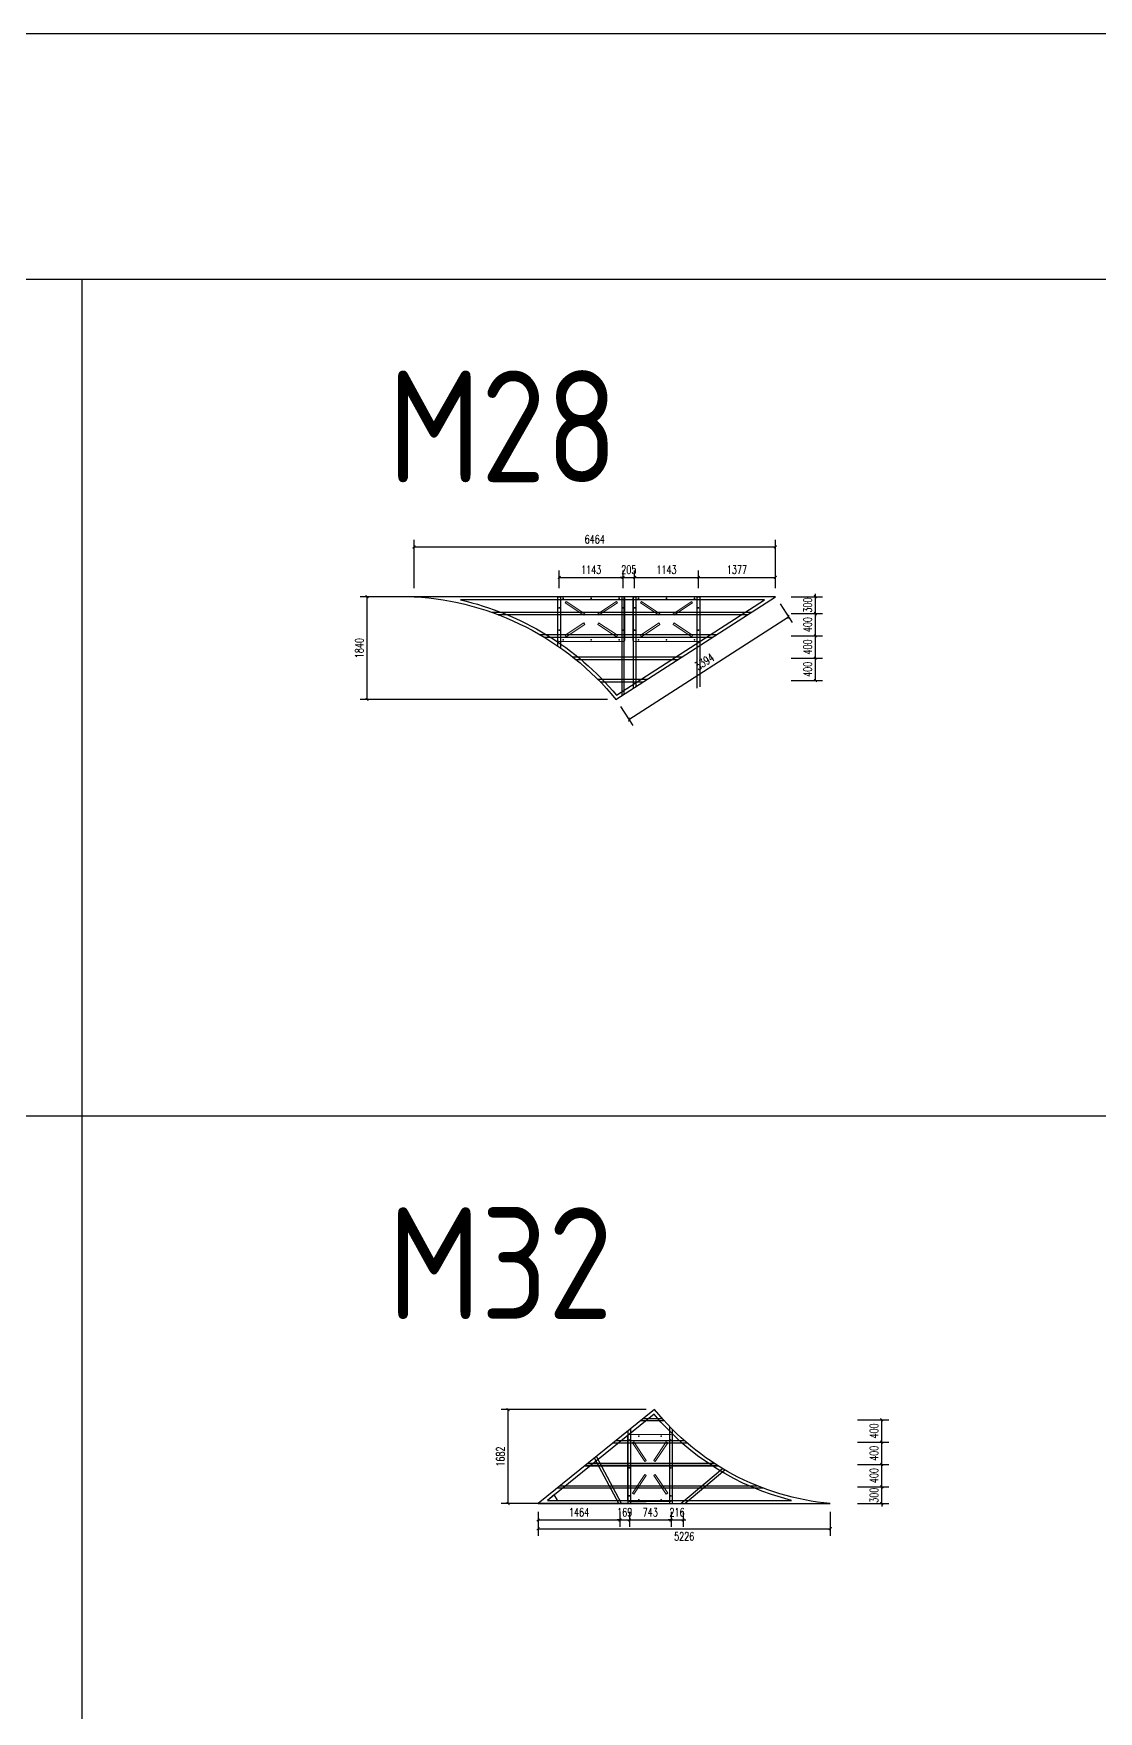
# Model space of a CAD drawing. Extents: x 1254079 to 1500931, y -102737 to 142253.
# Drawn here: x 1391036 to 1410082, y -67891 to -37869 of the extents above; entities that cross this region are included whole.
import ezdxf

# ---------------------------------------------------------------- set-up
doc = ezdxf.new("R2010")
doc.units = 0
doc.header["$LTSCALE"] = 1000
doc.header["$MEASUREMENT"] = 0
for name, color, linetype in [('DOTE', 1, 'Continuous'), ('PUB_DIM', 3, 'Continuous'), ('PUB_TEXT', 7, 'Continuous'), ('W-float bowl浮筒', 253, 'Continuous'), ('W-FLOAT_BOWL浮筒', 253, 'Continuous'), ('W-STEEL_FRAME钢架', 3, 'Continuous'), ('W-STEEL_KEEL钢龙骨', 5, 'Continuous'), ('钢架', 90, 'Continuous')]:
    doc.layers.add(name, color=color, linetype=linetype)
doc.styles.add('_TCH_DIM_T3', font='SIMPLEX', dxfattribs={"width": 0.705882, "bigfont": 'GBCBIG'})
doc.styles.get("Standard").update_dxf_attribs({"font": 'gbenor.shx', "bigfont": 'gbcbig.shx'})
doc.dimstyles.new('_TCH_ARCH&&50', dxfattribs={"dimtxt": 148.75, "dimasz": 50, "dimexe": 125, "dimexo": 150, "dimgap": 63.125, "dimtad": 1, "dimdec": 0, "dimzin": 0, "dimdsep": 46, "dimtxsty": '_TCH_DIM_T3', "dimblk": 'ARCHTICK', "dimcen": 0.09, "dimclrt": 7, "dimazin": 2, "dimtfac": 1, "dimtdec": 0, "dimtix": 1, "dimtmove": 2, "dimatfit": 3, "dimfxl": 0, "dimtolj": 1, "dimtzin": 0, "dimarcsym": 0})

# ---------------------------------------------------------------- blocks, each defined once
blk = doc.blocks.new('_ArchTick')
at = {"color": 0, "linetype": 'ByBlock', "const_width": 0.4}
blk.add_lwpolyline([(-0.5, -0.5), (0.5, 0.5)], dxfattribs=at)
blk = doc.blocks.new('*D436')
at = {"layer": 'Defpoints', "color": 0, "transparency": 16777216}
for p in [(1400061, -64172), (1401525, -64172), (1401525, -64465)]:
    blk.add_point(p, dxfattribs=at)
at = {"layer": 'PUB_DIM', "color": 0, "lineweight": -2, "transparency": 16777216}
for p, q in [((1400061, -64322), (1400061, -64590)), ((1400061, -64465), (1401525, -64465)), ((1401525, -64322), (1401525, -64590))]:
    blk.add_line(p, q, dxfattribs=at)
at = {"layer": 'PUB_DIM', "color": 0, "lineweight": -2, "transparency": 16777216, "xscale": 50, "yscale": 50, "zscale": 50, "rotation": 180}
blk.add_blockref('_ArchTick', (1400061, -64465), dxfattribs=at)
at = {"layer": 'PUB_DIM', "color": 0, "lineweight": -2, "transparency": 16777216, "xscale": 50, "yscale": 50, "zscale": 50}
blk.add_blockref('_ArchTick', (1401525, -64465), dxfattribs=at)
at = {"layer": 'PUB_DIM', "color": 7, "transparency": 16777216, "insert": (1400793, -64327), "char_height": 148.8, "attachment_point": 5, "style": '_TCH_DIM_T3'}
blk.add_mtext('\\A1;1464', dxfattribs=at)
blk = doc.blocks.new('*D437')
at = {"layer": 'Defpoints', "color": 0, "transparency": 16777216}
for p in [(1401525, -64172), (1401694, -64172), (1401694, -64465)]:
    blk.add_point(p, dxfattribs=at)
at = {"layer": 'PUB_DIM', "color": 0, "lineweight": -2, "transparency": 16777216}
for p, q in [((1401525, -64465), (1401475, -64465)), ((1401525, -64322), (1401525, -64590)), ((1401525, -64465), (1401694, -64465)), ((1401694, -64322), (1401694, -64590)), ((1401694, -64465), (1401744, -64465))]:
    blk.add_line(p, q, dxfattribs=at)
at = {"layer": 'PUB_DIM', "color": 0, "lineweight": -2, "transparency": 16777216, "xscale": 50, "yscale": 50, "zscale": 50}
blk.add_blockref('_ArchTick', (1401525, -64465), dxfattribs=at)
at = {"layer": 'PUB_DIM', "color": 0, "lineweight": -2, "transparency": 16777216, "xscale": 50, "yscale": 50, "zscale": 50, "rotation": 180}
blk.add_blockref('_ArchTick', (1401694, -64465), dxfattribs=at)
at = {"layer": 'PUB_DIM', "color": 7, "transparency": 16777216, "insert": (1401610, -64327), "char_height": 148.8, "attachment_point": 5, "style": '_TCH_DIM_T3'}
blk.add_mtext('\\A1;169', dxfattribs=at)
blk = doc.blocks.new('*D438')
at = {"layer": 'Defpoints', "color": 0, "transparency": 16777216}
for p in [(1401694, -64172), (1402438, -64172), (1402438, -64465)]:
    blk.add_point(p, dxfattribs=at)
at = {"layer": 'PUB_DIM', "color": 0, "lineweight": -2, "transparency": 16777216}
for p, q in [((1401694, -64322), (1401694, -64590)), ((1401694, -64465), (1402438, -64465)), ((1402438, -64322), (1402438, -64590))]:
    blk.add_line(p, q, dxfattribs=at)
at = {"layer": 'PUB_DIM', "color": 0, "lineweight": -2, "transparency": 16777216, "xscale": 50, "yscale": 50, "zscale": 50, "rotation": 180}
blk.add_blockref('_ArchTick', (1401694, -64465), dxfattribs=at)
at = {"layer": 'PUB_DIM', "color": 0, "lineweight": -2, "transparency": 16777216, "xscale": 50, "yscale": 50, "zscale": 50}
blk.add_blockref('_ArchTick', (1402438, -64465), dxfattribs=at)
at = {"layer": 'PUB_DIM', "color": 7, "transparency": 16777216, "insert": (1402066, -64327), "char_height": 148.8, "attachment_point": 5, "style": '_TCH_DIM_T3'}
blk.add_mtext('\\A1;743', dxfattribs=at)
blk = doc.blocks.new('*D439')
at = {"layer": 'Defpoints', "color": 0, "transparency": 16777216}
for p in [(1402438, -64172), (1402655, -64172), (1402655, -64465)]:
    blk.add_point(p, dxfattribs=at)
at = {"layer": 'PUB_DIM', "color": 0, "lineweight": -2, "transparency": 16777216}
for p, q in [((1402438, -64465), (1402388, -64465)), ((1402438, -64322), (1402438, -64590)), ((1402438, -64465), (1402655, -64465)), ((1402655, -64322), (1402655, -64590)), ((1402655, -64465), (1402705, -64465))]:
    blk.add_line(p, q, dxfattribs=at)
at = {"layer": 'PUB_DIM', "color": 0, "lineweight": -2, "transparency": 16777216, "xscale": 50, "yscale": 50, "zscale": 50}
blk.add_blockref('_ArchTick', (1402438, -64465), dxfattribs=at)
at = {"layer": 'PUB_DIM', "color": 0, "lineweight": -2, "transparency": 16777216, "xscale": 50, "yscale": 50, "zscale": 50, "rotation": 180}
blk.add_blockref('_ArchTick', (1402655, -64465), dxfattribs=at)
at = {"layer": 'PUB_DIM', "color": 7, "transparency": 16777216, "insert": (1402546, -64327), "char_height": 148.8, "attachment_point": 5, "style": '_TCH_DIM_T3'}
blk.add_mtext('\\A1;216', dxfattribs=at)
blk = doc.blocks.new('*D440')
at = {"layer": 'Defpoints', "color": 0, "transparency": 16777216}
for p in [(1405625, -63872), (1406206, -63872), (1405625, -64172)]:
    blk.add_point(p, dxfattribs=at)
at = {"layer": 'PUB_DIM', "color": 0, "lineweight": -2, "transparency": 16777216}
for p, q in [((1405775, -63872), (1406331, -63872)), ((1406206, -63872), (1406206, -63822)), ((1406206, -64172), (1406206, -63872)), ((1405775, -64172), (1406331, -64172)), ((1406206, -64172), (1406206, -64222))]:
    blk.add_line(p, q, dxfattribs=at)
at = {"layer": 'PUB_DIM', "color": 0, "lineweight": -2, "transparency": 16777216, "xscale": 50, "yscale": 50, "zscale": 50}
for p, rotation in [((1406206, -63872), 269.9992561467271), ((1406206, -64172), 89.9992561467271)]:
    blk.add_blockref('_ArchTick', p, dxfattribs=dict(at, rotation=rotation))
at = {"layer": 'PUB_DIM', "color": 7, "transparency": 16777216, "insert": (1406068, -64022), "char_height": 148.8, "attachment_point": 5, "rotation": 89.9993, "style": '_TCH_DIM_T3'}
blk.add_mtext('\\A1;300', dxfattribs=at)
blk = doc.blocks.new('*D441')
at = {"layer": 'Defpoints', "color": 0, "transparency": 16777216}
for p in [(1405625, -63472), (1406206, -63472), (1405625, -63872)]:
    blk.add_point(p, dxfattribs=at)
at = {"layer": 'PUB_DIM', "color": 0, "lineweight": -2, "transparency": 16777216}
for p, q in [((1405775, -63472), (1406331, -63472)), ((1406206, -63872), (1406206, -63472)), ((1405775, -63872), (1406331, -63872))]:
    blk.add_line(p, q, dxfattribs=at)
at = {"layer": 'PUB_DIM', "color": 0, "lineweight": -2, "transparency": 16777216, "xscale": 50, "yscale": 50, "zscale": 50}
for p, rotation in [((1406206, -63472), 89.99925614672695), ((1406206, -63872), 269.999256146727)]:
    blk.add_blockref('_ArchTick', p, dxfattribs=dict(at, rotation=rotation))
at = {"layer": 'PUB_DIM', "color": 7, "transparency": 16777216, "insert": (1406068, -63672), "char_height": 148.8, "attachment_point": 5, "rotation": 89.9993, "style": '_TCH_DIM_T3'}
blk.add_mtext('\\A1;400', dxfattribs=at)
blk = doc.blocks.new('*D442')
at = {"layer": 'Defpoints', "color": 0, "transparency": 16777216}
for p in [(1405625, -63072), (1406206, -63072), (1405625, -63472)]:
    blk.add_point(p, dxfattribs=at)
at = {"layer": 'PUB_DIM', "color": 0, "lineweight": -2, "transparency": 16777216}
for p, q in [((1405775, -63072), (1406331, -63072)), ((1406206, -63472), (1406206, -63072)), ((1405775, -63472), (1406331, -63472))]:
    blk.add_line(p, q, dxfattribs=at)
at = {"layer": 'PUB_DIM', "color": 0, "lineweight": -2, "transparency": 16777216, "xscale": 50, "yscale": 50, "zscale": 50}
for p, rotation in [((1406206, -63072), 89.99925614673225), ((1406206, -63472), 269.9992561467323)]:
    blk.add_blockref('_ArchTick', p, dxfattribs=dict(at, rotation=rotation))
at = {"layer": 'PUB_DIM', "color": 7, "transparency": 16777216, "insert": (1406068, -63272), "char_height": 148.8, "attachment_point": 5, "rotation": 89.9993, "style": '_TCH_DIM_T3'}
blk.add_mtext('\\A1;400', dxfattribs=at)
blk = doc.blocks.new('*D443')
at = {"layer": 'Defpoints', "color": 0, "transparency": 16777216}
for p in [(1405625, -62672), (1406206, -62672), (1405625, -63072)]:
    blk.add_point(p, dxfattribs=at)
at = {"layer": 'PUB_DIM', "color": 0, "lineweight": -2, "transparency": 16777216}
for p, q in [((1405775, -62672), (1406331, -62672)), ((1406206, -63072), (1406206, -62672)), ((1405775, -63072), (1406331, -63072))]:
    blk.add_line(p, q, dxfattribs=at)
at = {"layer": 'PUB_DIM', "color": 0, "lineweight": -2, "transparency": 16777216, "xscale": 50, "yscale": 50, "zscale": 50}
for p, rotation in [((1406206, -62672), 89.99925614673371), ((1406206, -63072), 269.9992561467337)]:
    blk.add_blockref('_ArchTick', p, dxfattribs=dict(at, rotation=rotation))
at = {"layer": 'PUB_DIM', "color": 7, "transparency": 16777216, "insert": (1406068, -62872), "char_height": 148.8, "attachment_point": 5, "rotation": 89.9993, "style": '_TCH_DIM_T3'}
blk.add_mtext('\\A1;400', dxfattribs=at)
blk = doc.blocks.new('*D444')
at = {"layer": 'Defpoints', "color": 0, "transparency": 16777216}
for p in [(1399524, -62490), (1402145, -62490), (1402145, -64172)]:
    blk.add_point(p, dxfattribs=at)
at = {"layer": 'PUB_DIM', "color": 0, "lineweight": -2, "transparency": 16777216}
for p, q in [((1401995, -62490), (1399399, -62490)), ((1399524, -64172), (1399524, -62490)), ((1401995, -64172), (1399399, -64172))]:
    blk.add_line(p, q, dxfattribs=at)
at = {"layer": 'PUB_DIM', "color": 0, "lineweight": -2, "transparency": 16777216, "xscale": 50, "yscale": 50, "zscale": 50}
for p, rotation in [((1399524, -62490), 90), ((1399524, -64172), 270)]:
    blk.add_blockref('_ArchTick', p, dxfattribs=dict(at, rotation=rotation))
at = {"layer": 'PUB_DIM', "color": 7, "transparency": 16777216, "insert": (1399387, -63331), "char_height": 148.8, "attachment_point": 5, "rotation": 90, "style": '_TCH_DIM_T3'}
blk.add_mtext('\\A1;1682', dxfattribs=at)
blk = doc.blocks.new('*D445')
at = {"layer": 'Defpoints', "color": 0, "transparency": 16777216}
for p in [(1400061, -64172), (1405287, -64172), (1405287, -64621)]:
    blk.add_point(p, dxfattribs=at)
at = {"layer": 'PUB_DIM', "color": 0, "lineweight": -2, "transparency": 16777216}
for p, q in [((1400061, -64322), (1400061, -64746)), ((1405287, -64322), (1405287, -64746)), ((1400061, -64621), (1405287, -64621))]:
    blk.add_line(p, q, dxfattribs=at)
at = {"layer": 'PUB_DIM', "color": 0, "lineweight": -2, "transparency": 16777216, "xscale": 50, "yscale": 50, "zscale": 50, "rotation": 180}
blk.add_blockref('_ArchTick', (1400061, -64621), dxfattribs=at)
at = {"layer": 'PUB_DIM', "color": 0, "lineweight": -2, "transparency": 16777216, "xscale": 50, "yscale": 50, "zscale": 50}
blk.add_blockref('_ArchTick', (1405287, -64621), dxfattribs=at)
at = {"layer": 'PUB_DIM', "color": 7, "transparency": 16777216, "insert": (1402674, -64758), "char_height": 148.8, "attachment_point": 5, "style": '_TCH_DIM_T3'}
blk.add_mtext('\\A1;5226', dxfattribs=at)
blk = doc.blocks.new('*D492')
at = {"layer": 'Defpoints', "color": 0, "transparency": 16777216}
for p in [(1404305, -47599), (1402929, -47945), (1404305, -47945)]:
    blk.add_point(p, dxfattribs=at)
at = {"layer": 'PUB_DIM', "color": 0, "lineweight": -2, "transparency": 16777216}
for p, q in [((1402929, -47795), (1402929, -47474)), ((1402929, -47599), (1404305, -47599)), ((1404305, -47795), (1404305, -47474))]:
    blk.add_line(p, q, dxfattribs=at)
at = {"layer": 'PUB_DIM', "color": 0, "lineweight": -2, "transparency": 16777216, "xscale": 50, "yscale": 50, "zscale": 50, "rotation": 180}
blk.add_blockref('_ArchTick', (1402929, -47599), dxfattribs=at)
at = {"layer": 'PUB_DIM', "color": 0, "lineweight": -2, "transparency": 16777216, "xscale": 50, "yscale": 50, "zscale": 50}
blk.add_blockref('_ArchTick', (1404305, -47599), dxfattribs=at)
at = {"layer": 'PUB_DIM', "color": 7, "transparency": 16777216, "insert": (1403617, -47461), "char_height": 148.8, "attachment_point": 5, "style": '_TCH_DIM_T3'}
blk.add_mtext('\\A1;1377', dxfattribs=at)
blk = doc.blocks.new('*D493')
at = {"layer": 'Defpoints', "color": 0, "transparency": 16777216}
for p in [(1402929, -47599), (1401786, -47945), (1402929, -47945)]:
    blk.add_point(p, dxfattribs=at)
at = {"layer": 'PUB_DIM', "color": 0, "lineweight": -2, "transparency": 16777216}
for p, q in [((1401786, -47795), (1401786, -47474)), ((1401786, -47599), (1402929, -47599)), ((1402929, -47795), (1402929, -47474))]:
    blk.add_line(p, q, dxfattribs=at)
at = {"layer": 'PUB_DIM', "color": 0, "lineweight": -2, "transparency": 16777216, "xscale": 50, "yscale": 50, "zscale": 50, "rotation": 180}
blk.add_blockref('_ArchTick', (1401786, -47599), dxfattribs=at)
at = {"layer": 'PUB_DIM', "color": 0, "lineweight": -2, "transparency": 16777216, "xscale": 50, "yscale": 50, "zscale": 50}
blk.add_blockref('_ArchTick', (1402929, -47599), dxfattribs=at)
at = {"layer": 'PUB_DIM', "color": 7, "transparency": 16777216, "insert": (1402357, -47461), "char_height": 148.8, "attachment_point": 5, "style": '_TCH_DIM_T3'}
blk.add_mtext('\\A1;1143', dxfattribs=at)
blk = doc.blocks.new('*D494')
at = {"layer": 'Defpoints', "color": 0, "transparency": 16777216}
for p in [(1401786, -47599), (1401581, -47945), (1401786, -47945)]:
    blk.add_point(p, dxfattribs=at)
at = {"layer": 'PUB_DIM', "color": 0, "lineweight": -2, "transparency": 16777216}
for p, q in [((1401581, -47599), (1401531, -47599)), ((1401581, -47795), (1401581, -47474)), ((1401581, -47599), (1401786, -47599)), ((1401786, -47795), (1401786, -47474)), ((1401786, -47599), (1401836, -47599))]:
    blk.add_line(p, q, dxfattribs=at)
at = {"layer": 'PUB_DIM', "color": 0, "lineweight": -2, "transparency": 16777216, "xscale": 50, "yscale": 50, "zscale": 50}
blk.add_blockref('_ArchTick', (1401581, -47599), dxfattribs=at)
at = {"layer": 'PUB_DIM', "color": 0, "lineweight": -2, "transparency": 16777216, "xscale": 50, "yscale": 50, "zscale": 50, "rotation": 180}
blk.add_blockref('_ArchTick', (1401786, -47599), dxfattribs=at)
at = {"layer": 'PUB_DIM', "color": 7, "transparency": 16777216, "insert": (1401683, -47461), "char_height": 148.8, "attachment_point": 5, "style": '_TCH_DIM_T3'}
blk.add_mtext('\\A1;205', dxfattribs=at)
blk = doc.blocks.new('*D495')
at = {"layer": 'Defpoints', "color": 0, "transparency": 16777216}
for p in [(1401581, -47599), (1400438, -47945), (1401581, -47945)]:
    blk.add_point(p, dxfattribs=at)
at = {"layer": 'PUB_DIM', "color": 0, "lineweight": -2, "transparency": 16777216}
for p, q in [((1400438, -47795), (1400438, -47474)), ((1400438, -47599), (1401581, -47599)), ((1401581, -47795), (1401581, -47474))]:
    blk.add_line(p, q, dxfattribs=at)
at = {"layer": 'PUB_DIM', "color": 0, "lineweight": -2, "transparency": 16777216, "xscale": 50, "yscale": 50, "zscale": 50, "rotation": 180}
blk.add_blockref('_ArchTick', (1400438, -47599), dxfattribs=at)
at = {"layer": 'PUB_DIM', "color": 0, "lineweight": -2, "transparency": 16777216, "xscale": 50, "yscale": 50, "zscale": 50}
blk.add_blockref('_ArchTick', (1401581, -47599), dxfattribs=at)
at = {"layer": 'PUB_DIM', "color": 7, "transparency": 16777216, "insert": (1401009, -47461), "char_height": 148.8, "attachment_point": 5, "style": '_TCH_DIM_T3'}
blk.add_mtext('\\A1;1143', dxfattribs=at)
blk = doc.blocks.new('*D496')
at = {"layer": 'Defpoints', "color": 0, "transparency": 16777216}
for p in [(1404438, -49045), (1405019, -49045), (1404438, -49445)]:
    blk.add_point(p, dxfattribs=at)
at = {"layer": 'PUB_DIM', "color": 0, "lineweight": -2, "transparency": 16777216}
for p, q in [((1404588, -49045), (1405144, -49045)), ((1405019, -49445), (1405019, -49045)), ((1404588, -49445), (1405144, -49445))]:
    blk.add_line(p, q, dxfattribs=at)
at = {"layer": 'PUB_DIM', "color": 0, "lineweight": -2, "transparency": 16777216, "xscale": 50, "yscale": 50, "zscale": 50}
for p, rotation in [((1405019, -49045), 89.99925614673371), ((1405019, -49445), 269.9992561467337)]:
    blk.add_blockref('_ArchTick', p, dxfattribs=dict(at, rotation=rotation))
at = {"layer": 'PUB_DIM', "color": 7, "transparency": 16777216, "insert": (1404881, -49245), "char_height": 148.8, "attachment_point": 5, "rotation": 89.9993, "style": '_TCH_DIM_T3'}
blk.add_mtext('\\A1;400', dxfattribs=at)
blk = doc.blocks.new('*D497')
at = {"layer": 'Defpoints', "color": 0, "transparency": 16777216}
for p in [(1404438, -48645), (1405019, -48645), (1404438, -49045)]:
    blk.add_point(p, dxfattribs=at)
at = {"layer": 'PUB_DIM', "color": 0, "lineweight": -2, "transparency": 16777216}
for p, q in [((1404588, -48645), (1405144, -48645)), ((1405019, -49045), (1405019, -48645)), ((1404588, -49045), (1405144, -49045))]:
    blk.add_line(p, q, dxfattribs=at)
at = {"layer": 'PUB_DIM', "color": 0, "lineweight": -2, "transparency": 16777216, "xscale": 50, "yscale": 50, "zscale": 50}
for p, rotation in [((1405019, -48645), 89.99925614673485), ((1405019, -49045), 269.9992561467349)]:
    blk.add_blockref('_ArchTick', p, dxfattribs=dict(at, rotation=rotation))
at = {"layer": 'PUB_DIM', "color": 7, "transparency": 16777216, "insert": (1404881, -48845), "char_height": 148.8, "attachment_point": 5, "rotation": 89.9993, "style": '_TCH_DIM_T3'}
blk.add_mtext('\\A1;400', dxfattribs=at)
blk = doc.blocks.new('*D498')
at = {"layer": 'Defpoints', "color": 0, "transparency": 16777216}
for p in [(1404438, -48245), (1405019, -48245), (1404438, -48645)]:
    blk.add_point(p, dxfattribs=at)
at = {"layer": 'PUB_DIM', "color": 0, "lineweight": -2, "transparency": 16777216}
for p, q in [((1404588, -48245), (1405144, -48245)), ((1405019, -48645), (1405019, -48245)), ((1404588, -48645), (1405144, -48645))]:
    blk.add_line(p, q, dxfattribs=at)
at = {"layer": 'PUB_DIM', "color": 0, "lineweight": -2, "transparency": 16777216, "xscale": 50, "yscale": 50, "zscale": 50}
for p, rotation in [((1405019, -48245), 89.99925614673093), ((1405019, -48645), 269.9992561467309)]:
    blk.add_blockref('_ArchTick', p, dxfattribs=dict(at, rotation=rotation))
at = {"layer": 'PUB_DIM', "color": 7, "transparency": 16777216, "insert": (1404881, -48445), "char_height": 148.8, "attachment_point": 5, "rotation": 89.9993, "style": '_TCH_DIM_T3'}
blk.add_mtext('\\A1;400', dxfattribs=at)
blk = doc.blocks.new('*D499')
at = {"layer": 'Defpoints', "color": 0, "transparency": 16777216}
for p in [(1404438, -47945), (1405019, -47945), (1404438, -48245)]:
    blk.add_point(p, dxfattribs=at)
at = {"layer": 'PUB_DIM', "color": 0, "lineweight": -2, "transparency": 16777216}
for p, q in [((1404588, -47945), (1405144, -47945)), ((1405019, -47945), (1405019, -47895)), ((1405019, -48245), (1405019, -47945)), ((1404588, -48245), (1405144, -48245)), ((1405019, -48245), (1405019, -48295))]:
    blk.add_line(p, q, dxfattribs=at)
at = {"layer": 'PUB_DIM', "color": 0, "lineweight": -2, "transparency": 16777216, "xscale": 50, "yscale": 50, "zscale": 50}
for p, rotation in [((1405019, -47945), 269.9992561467388), ((1405019, -48245), 89.99925614673876)]:
    blk.add_blockref('_ArchTick', p, dxfattribs=dict(at, rotation=rotation))
at = {"layer": 'PUB_DIM', "color": 7, "transparency": 16777216, "insert": (1404881, -48095), "char_height": 148.8, "attachment_point": 5, "rotation": 89.9993, "style": '_TCH_DIM_T3'}
blk.add_mtext('\\A1;300', dxfattribs=at)
blk = doc.blocks.new('*D500')
at = {"layer": 'Defpoints', "color": 0, "transparency": 16777216}
for p in [(1397000, -47945), (1401453, -47945), (1401453, -49785)]:
    blk.add_point(p, dxfattribs=at)
at = {"layer": 'PUB_DIM', "color": 0, "lineweight": -2, "transparency": 16777216}
for p, q in [((1401303, -47945), (1396875, -47945)), ((1397000, -49785), (1397000, -47945)), ((1401303, -49785), (1396875, -49785))]:
    blk.add_line(p, q, dxfattribs=at)
at = {"layer": 'PUB_DIM', "color": 0, "lineweight": -2, "transparency": 16777216, "xscale": 50, "yscale": 50, "zscale": 50}
for p, rotation in [((1397000, -47945), 90), ((1397000, -49785), 270)]:
    blk.add_blockref('_ArchTick', p, dxfattribs=dict(at, rotation=rotation))
at = {"layer": 'PUB_DIM', "color": 7, "transparency": 16777216, "insert": (1396862, -48865), "char_height": 148.8, "attachment_point": 5, "rotation": 90, "style": '_TCH_DIM_T3'}
blk.add_mtext('\\A1;1840', dxfattribs=at)
blk = doc.blocks.new('*D501')
at = {"layer": 'Defpoints', "color": 0, "transparency": 16777216}
for p in [(1404305, -47945), (1404537, -48304), (1401453, -49785)]:
    blk.add_point(p, dxfattribs=at)
at = {"layer": 'PUB_DIM', "color": 0, "lineweight": -2, "transparency": 16777216}
for p, q in [((1401685, -50144), (1404537, -48304)), ((1404387, -48071), (1404605, -48409)), ((1401535, -49911), (1401753, -50249))]:
    blk.add_line(p, q, dxfattribs=at)
at = {"layer": 'PUB_DIM', "color": 0, "lineweight": -2, "transparency": 16777216, "xscale": 50, "yscale": 50, "zscale": 50}
for p, rotation in [((1404537, -48304), 32.82676071071423), ((1401685, -50144), 212.8267607107142)]:
    blk.add_blockref('_ArchTick', p, dxfattribs=dict(at, rotation=rotation))
at = {"layer": 'PUB_DIM', "color": 7, "transparency": 16777216, "insert": (1403037, -49109), "char_height": 148.8, "attachment_point": 5, "rotation": 32.8268, "style": '_TCH_DIM_T3'}
blk.add_mtext('\\A1;3394', dxfattribs=at)
blk = doc.blocks.new('*D502')
at = {"layer": 'Defpoints', "color": 0, "transparency": 16777216}
for p in [(1404305, -47055), (1397841, -47945), (1404305, -47945)]:
    blk.add_point(p, dxfattribs=at)
at = {"layer": 'PUB_DIM', "color": 0, "lineweight": -2, "transparency": 16777216}
for p, q in [((1397841, -47795), (1397841, -46930)), ((1397841, -47055), (1404305, -47055)), ((1404305, -47795), (1404305, -46930))]:
    blk.add_line(p, q, dxfattribs=at)
at = {"layer": 'PUB_DIM', "color": 0, "lineweight": -2, "transparency": 16777216, "xscale": 50, "yscale": 50, "zscale": 50, "rotation": 180}
blk.add_blockref('_ArchTick', (1397841, -47055), dxfattribs=at)
at = {"layer": 'PUB_DIM', "color": 0, "lineweight": -2, "transparency": 16777216, "xscale": 50, "yscale": 50, "zscale": 50}
blk.add_blockref('_ArchTick', (1404305, -47055), dxfattribs=at)
at = {"layer": 'PUB_DIM', "color": 7, "transparency": 16777216, "insert": (1401073, -46917), "char_height": 148.8, "attachment_point": 5, "style": '_TCH_DIM_T3'}
blk.add_mtext('\\A1;6464', dxfattribs=at)
blk = doc.blocks.new('$matou$00000145')
at = {"layer": 'W-float bowl浮筒', "lineweight": 0}
for p, q in [((-600, -375), (-600, 375)), ((-575, 400), (575, 400)), ((-507, 370), (-493, 370)), ((-500, 377), (-500, 363)), ((-7, 370), (7, 370)), ((0, 377), (0, 363)), ((493, 370), (507, 370)), ((500, 377), (500, 363)), ((600, 375), (600, -375)), ((-577, 200), (-563, 200)), ((-570, 207), (-570, 193)), ((563, 200), (577, 200)), ((570, 207), (570, 193)), ((-577, -200), (-563, -200)), ((-570, -193), (-570, -207)), ((563, -200), (577, -200)), ((570, -193), (570, -207)), ((575, -400), (-575, -400)), ((-507, -370), (-493, -370)), ((-500, -377), (-500, -363)), ((-7, -370), (7, -370)), ((0, -377), (0, -363)), ((493, -370), (507, -370)), ((500, -377), (500, -363))]:
    blk.add_line(p, q, dxfattribs=at)
at = {"layer": 'W-float bowl浮筒', "lineweight": 0, "ltscale": 100}
for points in [[(-450, 316), (-117, 95), (-133, 70), (-467, 291)], [(450, 316), (117, 95), (133, 70), (467, 291)], [(-450, -316), (-117, -95), (-133, -70), (-467, -291)], [(450, -316), (117, -95), (133, -70), (467, -291)]]:
    blk.add_lwpolyline(points, close=True, dxfattribs=at)
at = {"layer": 'W-float bowl浮筒', "lineweight": 0}
for centre in [(-500, 370), (0, 370), (500, 370), (-570, 200), (570, 200), (-570, -200), (570, -200), (-500, -370), (0, -370), (500, -370)]:
    blk.add_circle(centre, 7, dxfattribs=at)
for centre, start, end in [((-575, 375), 90, 180), ((575, 375), 0, 90), ((-575, -375), 180, 270), ((575, -375), 270, 0)]:
    blk.add_arc(centre, 25, start, end, dxfattribs=at)

msp = doc.modelspace()

# ---------------------------------------------------------------- linework, layer by layer
at = {"layer": 'DOTE'}
msp.add_lwpolyline([(1400225.5, -64113.9), (1400400.9, -64113.9), (1400400.9, -64098), (1400344.8, -64017.7)], close=True, dxfattribs=at)
at = {"layer": 'W-STEEL_FRAME钢架'}
for p, q in [((1401671.2, -64171.9), (1401671.2, -62872.5)), ((1401714.2, -62837.8), (1401714.2, -64171.9)), ((1402414.2, -64171.9), (1402414.2, -62795)), ((1402457.2, -62838.9), (1402457.2, -64171.9))]:
    msp.add_line(p, q, dxfattribs=at)
for points in [[(1400416.1, -48829), (1400416.1, -47945.1), (1400459.1, -47945.1), (1400459.1, -48859)], [(1401602.1, -49689), (1401602.1, -47945.1), (1401559.1, -47945.1), (1401559.1, -49716.7)], [(1401764, -49584.5), (1401764, -47945.1), (1401807, -47945.1), (1401807, -49556.7)], [(1402907, -49584.5), (1402907, -47945.1), (1402950, -47945.1), (1402950, -49556.7)]]:
    msp.add_lwpolyline(points, dxfattribs=at)
at = {"layer": 'W-STEEL_KEEL钢龙骨'}
for p, q in [((1403869.6, -48226.1), (1399237.4, -48226.6)), ((1399343.1, -48265.4), (1403808.7, -48265.4)), ((1399346.2, -48266.6), (1403807.6, -48266.2)), ((1403249.4, -48626.2), (1400098, -48626.5)), ((1400165.1, -48666.5), (1403187.4, -48666.2)), ((1402629.3, -49026.3), (1400683, -49026.5)), ((1400732.8, -49066.5), (1402567.3, -49066.3)), ((1402009.2, -49426.3), (1401130.3, -49426.4)), ((1401169.6, -49466.4), (1401947.1, -49466.4)), ((1402317.7, -62691.9), (1401894.9, -62691.9)), ((1401944.5, -62651.9), (1402281.8, -62651.9)), ((1402730.5, -63092.8), (1401398.4, -63092.7)), ((1402682.3, -63051), (1401451.7, -63049.7)), ((1400900.7, -63494.5), (1403277, -63494.2)), ((1403276.3, -63493.7), (1400900.9, -63494.3)), ((1403214.3, -63454.2), (1400950.2, -63454.5)), ((1400950.5, -63454.3), (1403213.6, -63453.8)), ((1404080.2, -63893.1), (1400406.7, -63893.1)), ((1400456.3, -63853.1), (1403978.5, -63853.1))]:
    msp.add_line(p, q, dxfattribs=at)
at = {"layer": '钢架'}
msp.add_lwpolyline([(1372490.4, -37868.8), (1450385, -37868.8), (1450385, -88861.8), (1372490.4, -88861.8)], close=True, dxfattribs=at)
for points in [[(1372490.4, -42262.5), (1450385, -42262.5)], [(1391900.7, -42262.5), (1391900.7, -88861.8)], [(1372490.4, -57235.2), (1450385, -57235.2)], [(1401552.3, -64171.9), (1401103.1, -63331)], [(1401503.6, -64171.9), (1401069.1, -63358.5)], [(1402615.7, -64171.9), (1403361.1, -63545.5)], [(1402682.5, -64171.9), (1403400.4, -63568.7)]]:
    msp.add_lwpolyline(points, dxfattribs=at)
for points in [[(1397841.4, -47945.1, -0.209912), (1401453.5, -49784.8), (1404305.2, -47945.1)], [(1398671.7, -48003.1, -0.1648427), (1401465.3, -49708.1), (1404108.3, -48003.1)], [(1405287, -64171.9, -0.2028467), (1402144.9, -62490.2), (1400061.3, -64171.9)], [(1404593.4, -64113.9, -0.1606438), (1402136.5, -62571.5), (1400225.5, -64113.9)]]:
    msp.add_lwpolyline(points, format="xyb", close=True, dxfattribs=at)

# ---------------------------------------------------------------- block references
at = {"layer": 'W-FLOAT_BOWL浮筒'}
for p in [(1401010.5, -48345.1), (1402357, -48345.1)]:
    msp.add_blockref('$matou$00000145', p, dxfattribs=at)
at = {"layer": 'W-FLOAT_BOWL浮筒', "yscale": -1, "rotation": 89.99999999999999}
msp.add_blockref('$matou$00000145', (1402061.9, -63533.9), dxfattribs=at)

# ---------------------------------------------------------------- texts
at = {"layer": 'PUB_TEXT'}
for s, p in [('M28', (1397372.6, -45897.8)), ('M32', (1397372.6, -60870.5))]:
    msp.add_text(s, height=2000, dxfattribs=at).set_placement(p)

# ---------------------------------------------------------------- dimensions: what is measured, and where the dimension line sits
at = {"layer": 'PUB_DIM'}
for p1, p2, distance, picture, middle in [((1397841.4, -47945.1), (1404305.2, -47945.1), 890.3, '*D502', (1401073.3, -46917.3)), ((1400437.6, -47945.1), (1401580.6, -47945.1), 346.5, '*D495', (1401009.1, -47461.1)), ((1401580.6, -47945.1), (1401785.5, -47945.1), 346.5, '*D494', (1401683, -47461.1)), ((1401785.5, -47945.1), (1402928.5, -47945.1), 346.5, '*D493', (1402357, -47461.1)), ((1402928.5, -47945.1), (1404305.2, -47945.1), 346.5, '*D492', (1403616.9, -47461.1)), ((1401453.5, -49784.8), (1401453.5, -47945.1), 4453.9, '*D500', (1396862.1, -48865)), ((1401453.5, -49784.8), (1404305.2, -47945.1), -427.4, '*D501', (1403036.5, -49108.6)), ((1404438.1, -48244.7), (1404438.1, -47944.7), -580.5, '*D499', (1404881, -48094.7)), ((1404438.1, -48644.7), (1404438.1, -48244.7), -580.5, '*D498', (1404881, -48444.7)), ((1404438.1, -49044.6), (1404438.1, -48644.7), -580.5, '*D497', (1404881, -48844.7)), ((1404438.1, -49444.6), (1404438.1, -49044.6), -580.5, '*D496', (1404881, -49244.6)), ((1402144.9, -64171.9), (1402144.9, -62490.2), 2620.6, '*D444', (1399386.8, -63331)), ((1405625.5, -63071.7), (1405625.5, -62671.8), -580.5, '*D443', (1406068.5, -62871.8)), ((1405625.5, -63471.7), (1405625.5, -63071.7), -580.5, '*D442', (1406068.5, -63271.7)), ((1405625.5, -63871.8), (1405625.5, -63471.7), -580.5, '*D441', (1406068.4, -63671.8)), ((1405625.5, -64171.8), (1405625.5, -63871.8), -580.5, '*D440', (1406068.4, -64021.8)), ((1400061.3, -64171.9), (1401525.1, -64171.9), -293.1, '*D436', (1400793.2, -64327.5)), ((1401525.1, -64171.9), (1401694.1, -64171.9), -293.1, '*D437', (1401609.6, -64327.5)), ((1402438.5, -64171.9), (1402654.5, -64171.9), -293.1, '*D439', (1402546.5, -64327.5))]:
    dim = msp.add_aligned_dim(p1=p1, p2=p2, distance=distance, dimstyle='_TCH_ARCH&&50', dxfattribs=at)
    dim.commit()
    dim.dimension.update_dxf_attribs({"geometry": picture, "text_midpoint": middle})
dim = msp.add_linear_dim(base=(1405287, -64620.6), p1=(1400061.3, -64171.9), p2=(1405287, -64171.9), angle=0, dimstyle='_TCH_ARCH&&50', dxfattribs=at)
dim.commit()
dim.dimension.update_dxf_attribs({"geometry": '*D445', "text_midpoint": (1402674.2, -64758.4), "dimtype": 129})
dim = msp.add_aligned_dim(p1=(1401694.1, -64171.9), p2=(1402438.5, -64171.9), distance=-293.1, text='743', dimstyle='_TCH_ARCH&&50', dxfattribs=at)
dim.commit()
dim.dimension.update_dxf_attribs({"geometry": '*D438', "text_midpoint": (1402066.3, -64327.5)})

doc.saveas('drawing.dxf')
